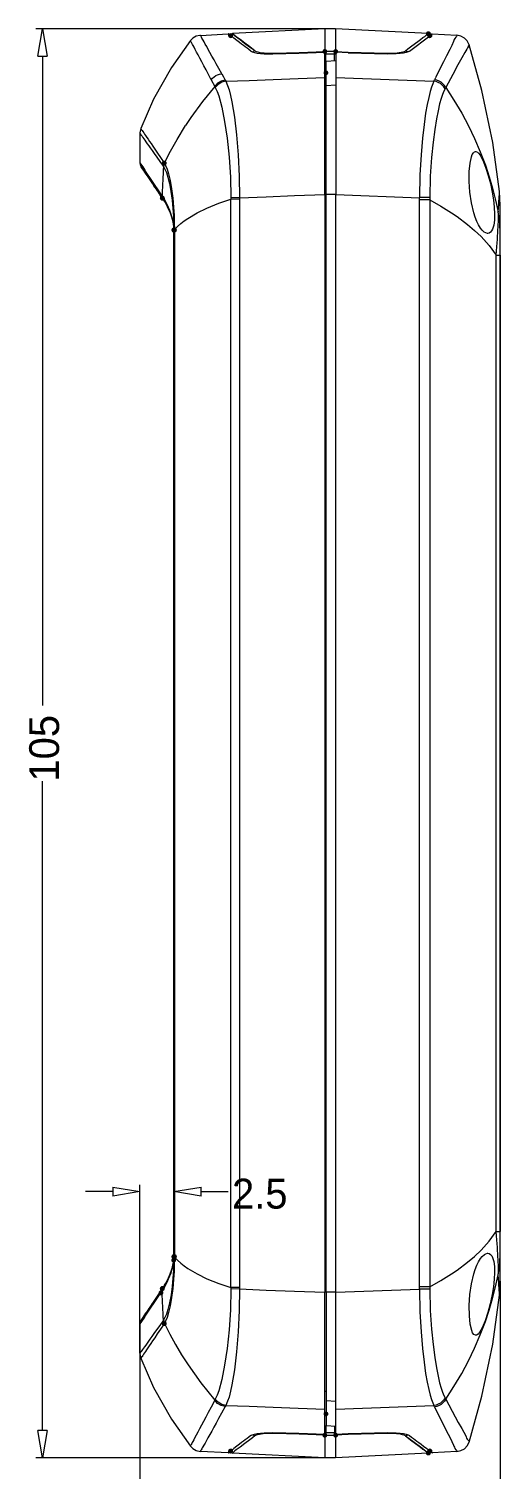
# Model space of a CAD drawing. Header units: millimetres. Extents: x 0 to 260, y 22 to 203.
# Drawn here: x 162.7 to 187.4, y 88.8 to 164.1 of the extents above; entities that cross this region are included whole.
import ezdxf

# ---------------------------------------------------------------- set-up
doc = ezdxf.new("R2010")
doc.units = ezdxf.units.MM

msp = doc.modelspace()

# ---------------------------------------------------------------- hatches: boundary and pattern name
h = msp.add_hatch(color=7)
h.dxf.hatch_style = 2
h.paths.add_polyline_path([(173.211235, 163.636817), (173.17843, 163.673953), (173.162887, 163.719358), (173.165407, 163.767283), (173.186794, 163.811981), (173.22393, 163.844786), (173.269335, 163.860329), (173.31726, 163.857809), (173.361958, 163.836423), (173.379244, 163.82337), (173.412049, 163.786233), (173.427592, 163.740829), (173.425072, 163.692904), (173.403685, 163.648206), (173.366549, 163.615401), (173.321144, 163.599857), (173.273219, 163.602378), (173.228521, 163.623764)])
h = msp.add_hatch(color=7)
edge = h.paths.add_edge_path()
edge.add_arc((173.304694, 163.722967), 0.125663, 0, 360)
h = msp.add_hatch(color=7)
edge = h.paths.add_edge_path()
edge.add_arc((183.647433, 163.832399), 0.131235, 0, 360)
h = msp.add_hatch(color=7)
edge = h.paths.add_edge_path()
edge.add_arc((183.719223, 163.722332), 0.126333, 0, 360)
h = msp.add_hatch(color=7)
h.dxf.hatch_style = 2
h.paths.add_polyline_path([(183.796101, 163.623694), (183.751403, 163.602307), (183.703478, 163.599787), (183.658074, 163.61533), (183.620937, 163.648135), (183.599551, 163.692833), (183.59703, 163.740758), (183.612574, 163.786163), (183.645379, 163.823299), (183.662665, 163.836352), (183.707363, 163.857738), (183.755288, 163.860259), (183.800692, 163.844716), (183.837829, 163.81191), (183.859215, 163.767212), (183.861736, 163.719287), (183.846193, 163.673883), (183.813387, 163.636746)])
h = msp.add_hatch(color=7)
edge = h.paths.add_edge_path()
edge.add_arc((178.229507, 162.904099), 0.127001, 0, 360)
h = msp.add_hatch(color=7)
edge = h.paths.add_edge_path()
edge.add_arc((178.795539, 162.904099), 0.127001, 0, 360)
h = msp.add_hatch(color=7)
edge = h.paths.add_edge_path()
edge.add_arc((178.286551, 161.788934), 0.126206, 0, 360)
h = msp.add_hatch(color=7)
edge = h.paths.add_edge_path()
edge.add_arc((169.822989, 157.066933), 0.129792, 0, 360)
h = msp.add_hatch(color=7)
edge = h.paths.add_edge_path()
edge.add_arc((169.719943, 155.23651), 0.1305, 0, 360)
h = msp.add_hatch(color=7)
edge = h.paths.add_edge_path()
edge.add_arc((169.72721, 155.225256), 0.128643, 0, 360)
h = msp.add_hatch(color=7)
edge = h.paths.add_edge_path()
edge.add_arc((170.32672, 153.571504), 0.129117, 0, 360)
h = msp.add_hatch(color=7)
edge = h.paths.add_edge_path()
edge.add_arc((170.326897, 153.555488), 0.129028, 0, 360)
h = msp.add_hatch(color=7)
edge = h.paths.add_edge_path()
edge.add_arc((170.354801, 153.555806), 0.129293, 0, 360)
h = msp.add_hatch(color=7)
edge = h.paths.add_edge_path()
edge.add_arc((170.354801, 153.572704), 0.129205, 0, 360)
h = msp.add_hatch(color=7)
edge = h.paths.add_edge_path()
edge.add_arc((170.31589, 99.684205), 0.125236, 0, 360)
h = msp.add_hatch(color=7)
edge = h.paths.add_edge_path()
edge.add_arc((170.32672, 99.865709), 0.129117, 0, 360)
h = msp.add_hatch(color=7)
edge = h.paths.add_edge_path()
edge.add_arc((170.326897, 99.881725), 0.129117, 0, 360)
h = msp.add_hatch(color=7)
edge = h.paths.add_edge_path()
edge.add_arc((170.354801, 99.881372), 0.129293, 0, 360)
h = msp.add_hatch(color=7)
edge = h.paths.add_edge_path()
edge.add_arc((170.354801, 99.86451), 0.129293, 0, 360)
h = msp.add_hatch(color=7)
h.dxf.hatch_style = 2
h.paths.add_polyline_path([(169.553127, 98.060278), (169.588273, 98.095207), (169.632687, 98.11339), (169.680677, 98.113688), (169.726554, 98.094963), (169.761483, 98.059817), (169.779666, 98.015403), (169.779964, 97.967413), (169.761239, 97.921536), (169.749245, 97.903545), (169.714099, 97.868615), (169.669685, 97.850433), (169.621695, 97.850135), (169.575818, 97.868859), (169.540889, 97.904005), (169.522706, 97.948419), (169.522408, 97.996409), (169.541133, 98.042286)])
h = msp.add_hatch(color=7)
edge = h.paths.add_edge_path()
edge.add_arc((169.719625, 98.200351), 0.130674, 0, 360)
h = msp.add_hatch(color=7)
edge = h.paths.add_edge_path()
edge.add_arc((169.727174, 98.211322), 0.128375, 0, 360)
h = msp.add_hatch(color=7)
edge = h.paths.add_edge_path()
edge.add_arc((169.82313, 96.370387), 0.129792, 0, 360)
h = msp.add_hatch(color=7)
edge = h.paths.add_edge_path()
edge.add_arc((178.286657, 91.648315), 0.126296, 0, 360)
h = msp.add_hatch(color=7)
edge = h.paths.add_edge_path()
edge.add_arc((178.229331, 90.533149), 0.127001, 0, 360)
h = msp.add_hatch(color=7)
edge = h.paths.add_edge_path()
edge.add_arc((178.795362, 90.533149), 0.127001, 0, 360)
h = msp.add_hatch(color=7)
h.dxf.hatch_style = 2
h.paths.add_polyline_path([(173.361958, 89.600826), (173.31726, 89.57944), (173.269335, 89.576919), (173.22393, 89.592463), (173.186794, 89.625268), (173.165407, 89.669966), (173.162887, 89.717891), (173.17843, 89.763296), (173.211235, 89.800432), (173.228521, 89.813485), (173.273219, 89.834871), (173.321144, 89.837392), (173.366549, 89.821848), (173.403685, 89.789043), (173.425072, 89.744345), (173.427592, 89.69642), (173.412049, 89.651016), (173.379244, 89.613879)])
h = msp.add_hatch(color=7)
edge = h.paths.add_edge_path()
edge.add_arc((173.304694, 89.714246), 0.125663, 0, 360)
h = msp.add_hatch(color=7)
edge = h.paths.add_edge_path()
edge.add_arc((183.647256, 89.604744), 0.131323, 0, 360)
h = msp.add_hatch(color=7)
edge = h.paths.add_edge_path()
edge.add_arc((183.719152, 89.714952), 0.126333, 0, 360)
h = msp.add_hatch(color=7)
h.dxf.hatch_style = 2
h.paths.add_polyline_path([(183.813317, 89.800432), (183.846122, 89.763296), (183.861665, 89.717891), (183.859145, 89.669966), (183.837758, 89.625268), (183.800622, 89.592463), (183.755217, 89.576919), (183.707292, 89.57944), (183.662594, 89.600826), (183.645308, 89.613879), (183.612503, 89.651016), (183.59696, 89.69642), (183.59948, 89.744345), (183.620867, 89.789043), (183.658003, 89.821848), (183.703408, 89.837392), (183.751333, 89.834871), (183.796031, 89.813485)])

# ---------------------------------------------------------------- linework, layer by layer
at = {"color": 3, "lineweight": 0, "true_color": 0x00ff00}
for points in [[(178.512435, 164.087845), (163.093224, 164.087845)], [(163.211757, 162.66414), (163.449176, 164.087951)], [(163.449106, 164.087845), (163.686172, 162.664034)], [(163.211757, 162.66414), (163.686243, 162.66414)], [(163.449106, 162.66414), (163.449106, 128.695521)], [(163.449106, 90.774132), (163.449106, 124.742751)], [(167.123639, 103.2764), (165.700181, 103.2764)], [(167.123639, 103.513749), (168.547098, 103.276329)], [(167.123639, 103.513749), (167.123639, 103.039263)], [(168.547168, 103.2764), (167.12371, 103.039333)], [(168.547168, 94.820387), (168.547168, 103.632423)], [(170.326897, 99.890897), (170.326897, 103.632106)], [(170.326897, 103.2764), (171.750355, 103.513819)], [(171.750426, 103.039369), (170.326967, 103.276435)], [(171.750426, 103.039369), (171.750426, 103.513855)], [(171.750426, 103.2764), (173.173884, 103.2764)], [(187.409737, 98.59899), (187.409737, 86.177332)], [(168.547168, 94.820387), (168.547168, 86.177332)], [(163.686137, 90.774132), (163.211651, 90.774132)], [(163.449106, 89.350603), (163.211686, 90.774061)], [(163.686137, 90.774132), (163.449071, 89.350674)], [(178.512435, 89.350603), (163.093224, 89.350603)]]:
    msp.add_lwpolyline(points, dxfattribs=at)
at = {"color": 7, "lineweight": 0}
for points in [[(171.190567, 163.473236), (170.197851, 162.064947), (169.264401, 160.406539), (168.594123, 158.873014)], [(171.714583, 163.746251), (171.688831, 163.744487), (171.488806, 163.696862), (171.3103, 163.593851), (171.190708, 163.473201)], [(172.286119, 161.413225), (172.136894, 161.69827), (172.008835, 161.941334), (171.892771, 162.15935), (171.783763, 162.36255), (171.682516, 162.551992), (171.591146, 162.723442), (171.513183, 162.87055), (171.440863, 163.00637), (171.380185, 163.121022), (171.33256, 163.208864), (171.296224, 163.275539), (171.266591, 163.330572), (171.242249, 163.376786), (171.222494, 163.414181), (171.207324, 163.442403), (171.197094, 163.461453), (171.191449, 163.471684)], [(171.715289, 163.746251), (173.174025, 163.822803)], [(172.830102, 161.734147), (172.678407, 162.012489), (172.54788, 162.249908), (172.429699, 162.463339), (172.31928, 162.661953), (172.215916, 162.846808), (172.122783, 163.014025), (172.043408, 163.157958), (171.97003, 163.29025), (171.907588, 163.402433), (171.859257, 163.488158), (171.822569, 163.553069), (171.79223, 163.606692), (171.76683, 163.651847), (171.747074, 163.688536), (171.731552, 163.716053), (171.720969, 163.73475)], [(174.359394, 162.922514), (174.253986, 163.001946), (174.158277, 163.07411), (174.066487, 163.143413), (173.972837, 163.214262), (173.871547, 163.291064), (173.756838, 163.378226), (173.62293, 163.480156), (173.464044, 163.601259), (173.406598, 163.645085), (173.349033, 163.689007), (173.294435, 163.730671), (173.245895, 163.767726), (173.206499, 163.797819), (173.179335, 163.818598), (173.167493, 163.82771), (173.196903, 163.805258), (173.230857, 163.779279), (173.26931, 163.749927), (173.305646, 163.722262)], [(173.173919, 163.822733), (173.286455, 163.736655)], [(173.278306, 163.772427), (173.268781, 163.750554)], [(173.388196, 163.833916), (173.366324, 163.831094), (173.316935, 163.81028), (173.27813, 163.772532)], [(174.567815, 162.938037), (174.297587, 163.142295), (174.038648, 163.338439), (173.799112, 163.520473), (173.693014, 163.601303), (173.594854, 163.676048), (173.53153, 163.724334), (173.449156, 163.787173), (173.407529, 163.819055), (173.388126, 163.833739), (173.406117, 163.820246), (173.441043, 163.793523), (173.520506, 163.732845), (173.583565, 163.684867), (173.682343, 163.609505), (173.788529, 163.528587), (174.03124, 163.344084), (174.293706, 163.14547), (174.442931, 163.032934)], [(173.388196, 163.833739), (173.424665, 163.810721), (173.44076, 163.793523), (173.502144, 163.742105), (173.583635, 163.684867), (173.690483, 163.605404), (173.788599, 163.528587), (174.03131, 163.344084), (174.293424, 163.14547), (174.442649, 163.032581)], [(178.233035, 164.087845), (173.390454, 163.834198)], [(178.791835, 164.087845), (178.233035, 164.087845)], [(178.233035, 164.087845), (178.233035, 162.904276)], [(183.631522, 163.834092), (178.791764, 164.087739)], [(178.791835, 164.087845), (178.791835, 162.904276)], [(182.58215, 163.032757), (182.789936, 163.190096), (183.097911, 163.423635), (183.229585, 163.530174), (183.362847, 163.625071), (183.461184, 163.68447), (183.555816, 163.77218), (183.574486, 163.797205), (183.59352, 163.819717), (183.61381, 163.833894), (183.63625, 163.833916)], [(182.665511, 162.922514), (183.717494, 163.721203)], [(183.746246, 163.772427), (183.708146, 163.810174), (183.658404, 163.830988)], [(183.737956, 163.73662), (183.850492, 163.822698)], [(183.755877, 163.750378), (183.746352, 163.77225)], [(183.850633, 163.822733), (185.136155, 163.755352)], [(185.139436, 163.754506), (185.151783, 163.741993), (185.141905, 163.718963), (185.118798, 163.689716), (185.091458, 163.65855), (185.03912, 163.588193), (185.007453, 163.527758), (184.987626, 163.473011), (184.970808, 163.419719), (184.881158, 163.220444), (184.764786, 163.007675), (184.595364, 162.6814), (184.439172, 162.361739), (184.026775, 161.532711)], [(185.781597, 163.257547), (185.685548, 163.452744), (185.538666, 163.606797), (185.352823, 163.71058), (185.139894, 163.754964)], [(174.359394, 162.922514), (174.432066, 162.883709), (174.54178, 162.848784), (174.685007, 162.819151), (174.858221, 162.795514), (175.056835, 162.779287), (175.274499, 162.77082), (175.505921, 162.77082)], [(174.476869, 162.89341), (174.462052, 162.874713)], [(174.567815, 162.938037), (174.518426, 162.923926), (174.476798, 162.893587)], [(174.567815, 162.938037), (174.634842, 162.903112), (174.725154, 162.875242), (174.828165, 162.853723), (174.937879, 162.837495), (175.047945, 162.825853), (175.156248, 162.818092), (175.259965, 162.813506), (175.357684, 162.811037), (175.449759, 162.810684)], [(175.449759, 162.810578), (175.535837, 162.811284)], [(175.505921, 162.770926), (176.867159, 162.806336), (178.227602, 162.863706)], [(175.535872, 162.811425), (175.5267, 162.784614), (175.524583, 162.771561)], [(175.535872, 162.811425), (176.881234, 162.847055), (178.225803, 162.903853)], [(178.227531, 155.426692), (178.227531, 162.863601)], [(178.233035, 162.904276), (178.233388, 162.877817), (178.235151, 162.828429)], [(178.258893, 162.905475), (178.233141, 162.904417)], [(178.288844, 162.768703), (178.238044, 162.766234)], [(178.284717, 162.906675), (178.258964, 162.905616)], [(178.284717, 162.906675), (178.285069, 162.879864), (178.286481, 162.830827)], [(178.739835, 162.906675), (178.284752, 162.906675)], [(178.286445, 162.830722), (178.288915, 162.768633)], [(178.735672, 162.768703), (178.288703, 162.768703)], [(178.288844, 162.392325), (178.288844, 162.768739)], [(178.786684, 162.766304), (178.735531, 162.768774)], [(178.735672, 162.768703), (178.738142, 162.830792)], [(178.735672, 162.42471), (178.735672, 162.768668)], [(178.739835, 162.906675), (178.739483, 162.879864), (178.738071, 162.830827)], [(178.791835, 162.904276), (178.739976, 162.906745)], [(178.791835, 162.904276), (178.791129, 162.877817), (178.789365, 162.828429)], [(178.797021, 162.861202), (178.797021, 155.426763)], [(179.443662, 162.83365), (178.797021, 162.861166)], [(178.799067, 162.903923), (179.445356, 162.873937)], [(179.443662, 162.83365), (181.518701, 162.770855)], [(179.445391, 162.873937), (181.48868, 162.811495)], [(181.48868, 162.811425), (181.497852, 162.784614), (181.499969, 162.771208)], [(181.48868, 162.811425), (181.565232, 162.810719)], [(182.665511, 162.922514), (182.592486, 162.883709), (182.482772, 162.848784), (182.339544, 162.819151), (182.166683, 162.795514), (181.968069, 162.779287), (181.750053, 162.77082), (181.518631, 162.77082)], [(181.565162, 162.810578), (181.646301, 162.810578)], [(181.646442, 162.810719), (181.733225, 162.812483), (181.8253, 162.816011), (181.921609, 162.821655), (182.021092, 162.830122), (182.121986, 162.842116), (182.220764, 162.857991), (182.31425, 162.878805), (182.395389, 162.905616), (182.456772, 162.938072)], [(182.456737, 162.938037), (182.581973, 163.032934)], [(182.456737, 162.938037), (182.506126, 162.923926), (182.547754, 162.893587)], [(182.5625, 162.874642), (182.547683, 162.89334)], [(185.780574, 163.255678), (185.780265, 163.241567), (185.76223, 163.222164), (185.736345, 163.185078), (185.723424, 163.151961), (185.693394, 163.092121), (185.655691, 163.0299), (185.552327, 162.842222), (185.404513, 162.573053), (185.199196, 162.201931), (184.921913, 161.697811), (184.556435, 161.024358)], [(187.371496, 155.576376), (187.018718, 158.138248), (186.451452, 160.862751), (185.781527, 163.257406)], [(178.298863, 162.392325), (178.796985, 162.42478)], [(178.298863, 155.420307), (178.298863, 162.392254)], [(172.286119, 161.413225), (172.351383, 161.501067), (172.429699, 161.57762), (172.519305, 161.640414), (172.617377, 161.688039), (172.721799, 161.719789), (172.830102, 161.734253)], [(172.286119, 161.413225), (172.461802, 161.075617)], [(173.009595, 161.402395), (172.797223, 161.349831), (172.608487, 161.237295), (172.461731, 161.075723)], [(173.043003, 161.344328), (172.829926, 161.289647), (172.640484, 161.174642), (172.494081, 161.010247)], [(172.830102, 161.734147), (172.915827, 161.576103), (173.009666, 161.402536)], [(173.009595, 161.402395), (173.043109, 161.344539)], [(173.043003, 161.344504), (174.265378, 161.390012), (175.519151, 161.436932), (176.835012, 161.485615), (178.227426, 161.537474)], [(173.043003, 161.344504), (173.139312, 161.129222), (173.214453, 160.904943), (173.298459, 160.592338), (173.366853, 160.276293), (173.498439, 159.475487), (173.609212, 158.53604), (173.695289, 157.492876), (173.745031, 156.386213), (173.75632, 155.253796)], [(178.227531, 161.719507), (178.287151, 161.725151)], [(178.284364, 161.788757), (178.227567, 161.785935)], [(178.797021, 161.537615), (183.932407, 161.346409)], [(183.932266, 161.346233), (183.875468, 161.216058), (183.811616, 161.037199), (183.741766, 160.802249), (183.666977, 160.503799), (183.588307, 160.132324), (183.50611, 159.669127), (183.421796, 159.088455), (183.338893, 158.372316), (183.264457, 157.503777), (183.208013, 156.458144), (183.187904, 155.256583)], [(183.932266, 161.346233), (183.968602, 161.415024)], [(184.519323, 160.951227), (184.453971, 161.054195), (184.372215, 161.145255), (184.276127, 161.222205), (184.168662, 161.282486), (184.05273, 161.32407), (183.932301, 161.346339)], [(184.556506, 161.024641), (184.491154, 161.127034), (184.409397, 161.217257), (184.312825, 161.293634), (184.205139, 161.353077), (184.089163, 161.393602), (183.968425, 161.414813)], [(184.026669, 161.532605), (183.968461, 161.41513)], [(172.461837, 161.075617), (171.820708, 160.280279), (171.221118, 159.453192)], [(172.461837, 161.075617), (172.494293, 161.010353)], [(172.494222, 161.010318), (172.591412, 160.801253), (172.671669, 160.584515), (172.835358, 159.993612), (172.982467, 159.244665), (173.111936, 158.363426), (173.217064, 157.383057), (173.283386, 156.337423), (173.305964, 155.258982)], [(178.298863, 160.621909), (178.227602, 160.615912)], [(178.797021, 161.131779), (178.298898, 161.106732)], [(184.519323, 160.951227), (184.458645, 160.827402), (184.390559, 160.658422), (184.316476, 160.436877), (184.237101, 160.156066), (184.154551, 159.806816), (184.06812, 159.372547), (183.978868, 158.830327), (183.891379, 158.163225), (183.811651, 157.353952), (183.75062, 156.37958), (183.726984, 155.262686)], [(184.519323, 160.951227), (184.556365, 161.024605)], [(184.556506, 161.024641), (184.988879, 160.362168), (185.391884, 159.68091), (185.74518, 159.020075), (186.070099, 158.344455), (186.365914, 157.655409), (186.631897, 156.954291), (186.832931, 156.353979), (187.012236, 155.746953), (187.169911, 155.134172), (187.306056, 154.516596)], [(169.827011, 157.061041), (170.079599, 157.561986), (170.491776, 158.305024), (170.937555, 159.028483)], [(171.221259, 159.453333), (170.937626, 159.028589)], [(168.594017, 158.873155), (168.547803, 158.650905), (168.547097, 158.619155)], [(168.547168, 158.617532), (168.547168, 157.078715)], [(168.549214, 158.616685), (168.571439, 158.586699), (168.593311, 158.557066), (168.621886, 158.517907), (168.65787, 158.467813), (168.700203, 158.407841), (168.748181, 158.337991), (168.802861, 158.26038), (168.864245, 158.173244), (168.933389, 158.075877), (169.008531, 157.971455), (169.08967, 157.858919), (169.184567, 157.726274), (169.29675, 157.568935), (169.429042, 157.381257), (169.587439, 157.155127), (169.781114, 156.878549)], [(168.596098, 158.870756), (168.639843, 158.80902)], [(168.639843, 158.808914), (168.668418, 158.768344), (168.704048, 158.716839), (168.746029, 158.654397), (168.794007, 158.582078), (168.847982, 158.501644), (168.908659, 158.411686), (168.977451, 158.310792), (169.051887, 158.202842), (169.132321, 158.086072), (169.226865, 157.949194), (169.33799, 157.786564), (169.469929, 157.592183), (169.626915, 157.358644), (169.819179, 157.072894)], [(185.823966, 155.546072), (185.787277, 156.104519), (185.792216, 156.622044), (185.833491, 157.058783), (185.90828, 157.396744), (185.948144, 157.510207), (186.013408, 157.609117), (186.063193, 157.648275), (186.12171, 157.669442)], [(186.12164, 157.669265), (186.141042, 157.670324), (186.215523, 157.642851), (186.278626, 157.584951), (186.354164, 157.488026), (186.415151, 157.386337), (186.540387, 157.125282), (186.661742, 156.806018), (186.782745, 156.42396), (186.895634, 155.994982), (186.991237, 155.545896)], [(168.547168, 157.079139), (168.692865, 156.866061)], [(168.547168, 157.079139), (168.562911, 156.974849), (168.608551, 156.879819)], [(169.699905, 155.265967), (169.659688, 155.325939), (169.616296, 155.39085), (169.569024, 155.461053), (169.518577, 155.535842), (169.464955, 155.615569), (169.408157, 155.700236), (169.347833, 155.789842), (169.284333, 155.883681), (169.218363, 155.981753), (169.149924, 156.082294), (169.080427, 156.185306), (169.010224, 156.288669), (168.940727, 156.391681), (168.871935, 156.492222), (168.806671, 156.588883), (168.745641, 156.677783), (168.692371, 156.756806), (168.648627, 156.820658), (168.619346, 156.863697), (168.60841, 156.879572), (168.62111, 156.860875), (168.63994, 156.833226), (168.654271, 156.812192), (168.69978, 156.745517), (168.753049, 156.666847), (168.81161, 156.581122), (168.872641, 156.491164), (168.93473, 156.400147), (168.996466, 156.309131), (169.057496, 156.219525), (169.116763, 156.132036), (169.173913, 156.047017), (169.228946, 155.965525), (169.28151, 155.887561), (169.331605, 155.813478), (169.37923, 155.743275), (169.424033, 155.6766), (169.466366, 155.613453), (169.50623, 155.554186), (169.543977, 155.498447), (169.579255, 155.445531), (169.612769, 155.395789), (169.644166, 155.349575), (169.673094, 155.306183)], [(168.608481, 156.879643), (168.621181, 156.860593), (168.636835, 156.831533), (168.654342, 156.812262), (168.69985, 156.745587), (168.75312, 156.666918), (168.811681, 156.58084), (168.872711, 156.491234), (168.9348, 156.400218), (168.996536, 156.308848), (169.057214, 156.219243), (169.116481, 156.131754), (169.173984, 156.047087), (169.229017, 155.965596), (169.281581, 155.887632), (169.331675, 155.813548), (169.3793, 155.742993), (169.424103, 155.676318), (169.466436, 155.613523)], [(168.608481, 156.879643), (169.699975, 155.266037)], [(168.692901, 156.866061), (168.813198, 156.690377)], [(169.645118, 155.464228), (168.813268, 156.690483)], [(169.771554, 156.690166), (169.768732, 156.635485), (169.765557, 156.575866), (169.762734, 156.512013), (169.759207, 156.444632), (169.755326, 156.37196), (169.751446, 156.293291), (169.747212, 156.207566), (169.742626, 156.115491), (169.737334, 156.015302), (169.732043, 155.905588), (169.725693, 155.783527), (169.719343, 155.65053), (169.712287, 155.511182), (169.705584, 155.374305)], [(169.781185, 156.87862), (169.77166, 156.690236)], [(169.819108, 157.072753), (169.800058, 157.008901), (169.787711, 156.943989), (169.781361, 156.878373)], [(169.788769, 156.866378), (169.781714, 156.878726)], [(169.789475, 156.866731), (169.859325, 156.747139)], [(169.827011, 157.061041), (169.789616, 156.866661)], [(169.827011, 157.061041), (169.896155, 156.930866), (169.970238, 156.750949)], [(169.859396, 156.74721), (169.934184, 156.573996), (170.013559, 156.330932), (170.097168, 155.998616), (170.175484, 155.584102), (170.237573, 155.131841), (170.280259, 154.695807), (170.307071, 154.297874), (170.321534, 153.930632), (170.326473, 153.579618)], [(169.970344, 156.750808), (170.049014, 156.499983), (170.130858, 156.152497), (170.207411, 155.712936), (170.268089, 155.2321), (170.309364, 154.76855), (170.335116, 154.345569), (170.349227, 153.955044), (170.354872, 153.5811)], [(169.466331, 155.613594), (169.644131, 155.349363)], [(169.644095, 155.349504), (169.673023, 155.306113)], [(169.645118, 155.464228), (169.657113, 155.446236), (169.669107, 155.427892), (169.681454, 155.410253), (169.693449, 155.392261), (169.705443, 155.374269)], [(169.645118, 155.464051), (169.649352, 155.394201), (169.667696, 155.327174), (169.699799, 155.26579)], [(169.699905, 155.265967), (169.747177, 155.195764)], [(169.705408, 155.37434), (169.721989, 155.34894), (169.742097, 155.316132), (169.766439, 155.275562), (169.795719, 155.224762), (169.830291, 155.161968), (169.870861, 155.085415)], [(169.705408, 155.37434), (169.709289, 155.305548), (169.72728, 155.239226), (169.757972, 155.178548)], [(169.758113, 155.178654), (169.747177, 155.195587)], [(170.354801, 153.580994), (170.512206, 153.747538), (170.682973, 153.901052), (170.86419, 154.043056), (171.052949, 154.175072), (171.541943, 154.466687), (172.052368, 154.716233), (172.672816, 154.968249), (173.306493, 155.184016)], [(173.305858, 155.259087), (173.306564, 155.184299)], [(173.756496, 155.253761), (173.305999, 155.259052)], [(173.306564, 98.253091), (173.306564, 155.184016)], [(173.756144, 155.183981), (173.306705, 155.183981)], [(173.756496, 155.253761), (173.756144, 155.183911)], [(173.756144, 155.183981), (173.756144, 98.253056)], [(173.756496, 155.253761), (175.165138, 155.308441), (176.645041, 155.365591), (178.227602, 155.426622)], [(178.227531, 155.426692), (178.227531, 98.010698)], [(178.797021, 155.420307), (178.227637, 155.420307)], [(178.298863, 98.016766), (178.298863, 155.420413)], [(178.797021, 155.426692), (183.187693, 155.256653)], [(178.797021, 98.010557), (178.797021, 155.426551)], [(183.188469, 155.137309), (183.187763, 155.256547)], [(183.726949, 155.262862), (183.187904, 155.256865)], [(183.726949, 155.262862), (183.726596, 155.137273)], [(186.742105, 153.388413), (186.653514, 153.409491), (186.573125, 153.456499), (186.465616, 153.554439), (186.377686, 153.668518), (186.276306, 153.836176), (186.191066, 154.012829), (186.102034, 154.238431), (186.028083, 154.469324), (185.903552, 154.995316), (185.823825, 155.546002)], [(186.991166, 155.546072), (187.055725, 155.150608), (187.099469, 154.760436), (187.117814, 154.398133), (187.109347, 154.08275), (187.073364, 153.819578), (187.006336, 153.602972), (186.961754, 153.518702), (186.899444, 153.447397), (186.830917, 153.405637), (186.753394, 153.388483), (186.742105, 153.388483)], [(187.333961, 154.909591), (187.343838, 155.071516), (187.352305, 155.207688), (187.358302, 155.324104), (187.363947, 155.425352), (187.36818, 155.506843), (187.370649, 155.55976), (187.371355, 155.576341)], [(187.409737, 154.839141), (187.371637, 155.576446)], [(169.758113, 155.178654), (169.771871, 155.15784), (169.788805, 155.132087), (169.809266, 155.099632), (169.83396, 155.059768), (169.863946, 155.010026), (169.899224, 154.948996), (169.941205, 154.873854), (169.98883, 154.78319), (170.042452, 154.67524), (170.098896, 154.549651), (170.154988, 154.409599), (170.206141, 154.264254), (170.247416, 154.122085), (170.279166, 153.988029), (170.301744, 153.862087), (170.31656, 153.746376)], [(170.31589, 153.752726), (170.301779, 153.862793), (170.280612, 153.980621), (170.251332, 154.106915), (170.212879, 154.242382), (170.163843, 154.38561), (170.107751, 154.528485), (170.048837, 154.661129), (169.991687, 154.777899), (169.940887, 154.874912), (169.897143, 154.952524), (169.861865, 155.013907), (169.832584, 155.062237)], [(169.870755, 155.08545), (169.917674, 154.993022), (169.970591, 154.88225), (170.028799, 154.753486), (170.08983, 154.607436), (170.149802, 154.448334), (170.202719, 154.28782), (170.246111, 154.135067), (170.278566, 153.993603), (170.301849, 153.864134), (170.316666, 153.747011)], [(183.188469, 98.29994), (183.188469, 155.137379)], [(183.726243, 155.137309), (183.18861, 155.137309)], [(183.726243, 155.137309), (183.726243, 98.29987)], [(183.726243, 155.137132), (184.29717, 154.817119), (184.853016, 154.471441), (185.153582, 154.267535)], [(187.28436, 153.415965), (187.293532, 153.573656), (187.300941, 153.721823), (187.306938, 153.859054), (187.311524, 153.987465), (187.314346, 154.106704), (187.315757, 154.217829), (187.315404, 154.321898), (187.312229, 154.420676), (187.306232, 154.516279)], [(187.409737, 153.350666), (187.383676, 153.93588), (187.306021, 154.516596)], [(187.306056, 154.51649), (187.321225, 154.723924)], [(187.321225, 154.723888), (187.333925, 154.909449)], [(187.409737, 98.598284), (187.409737, 154.839176)], [(170.326544, 153.579442), (170.316666, 153.747011)], [(170.326544, 153.579442), (170.316666, 153.746659)], [(185.153547, 154.267429), (185.7, 153.857149), (186.065037, 153.547498), (186.411553, 153.21721), (186.831711, 152.750397), (187.200011, 152.242837)], [(170.326897, 153.547374), (170.326544, 153.579477)], [(170.354801, 153.580994), (170.339279, 153.580641), (170.326579, 153.579583)], [(170.326897, 99.889839), (170.326897, 153.547339)], [(170.354801, 153.547374), (170.326932, 153.547374)], [(170.354801, 153.547374), (170.354801, 99.889874)], [(187.200293, 152.243084), (187.21899, 152.479093), (187.235218, 152.693934), (187.249682, 152.891843), (187.262735, 153.076346), (187.274024, 153.249912), (187.284254, 153.416071)], [(187.200293, 152.243261), (187.409843, 152.243261)], [(187.200293, 101.193812), (187.200293, 152.243226)], [(187.409737, 152.243084), (187.409737, 101.194023)], [(185.153547, 99.16982), (185.7, 99.5801), (186.065037, 99.889486), (186.411553, 100.220039), (186.831711, 100.686676), (187.200011, 101.194059)], [(187.200293, 101.193812), (187.409843, 101.194164)], [(187.28436, 100.023859), (187.274129, 100.188959), (187.262488, 100.362526), (187.249435, 100.546323), (187.234971, 100.744232), (187.218743, 100.958368), (187.200399, 101.194023)], [(170.31589, 99.684522), (170.301779, 99.574456), (170.280612, 99.456628), (170.251332, 99.330334), (170.212879, 99.194514), (170.163843, 99.051639), (170.107751, 98.908764), (170.048837, 98.77612), (169.991687, 98.65935), (169.940887, 98.562336), (169.897143, 98.484725), (169.861865, 98.423342), (169.832584, 98.375011), (169.808596, 98.336559), (169.78884, 98.305161), (169.772259, 98.279761), (169.758148, 98.258595)], [(169.83389, 98.377446), (169.863876, 98.427187), (169.899506, 98.488218), (169.941134, 98.563007), (169.988759, 98.654023), (170.042381, 98.761973), (170.098826, 98.887562), (170.154918, 99.027615), (170.20607, 99.172959), (170.247345, 99.314776), (170.279095, 99.449184), (170.301673, 99.575126), (170.315784, 99.683782)], [(170.326544, 99.857807), (170.321605, 99.509968), (170.306788, 99.14061), (170.28033, 98.742324), (170.238349, 98.312287), (170.177672, 97.869551), (170.100766, 97.456096), (170.016452, 97.116724), (169.934961, 96.865899), (169.858761, 96.688451)], [(170.31589, 99.683852), (170.301779, 99.572374), (170.279907, 99.451019), (170.250273, 99.318727), (170.210057, 99.173383), (170.159257, 99.015338), (170.099637, 98.854119), (170.035784, 98.700308), (169.973696, 98.561313), (169.917251, 98.443133), (169.868215, 98.347177)], [(170.354801, 99.856078), (170.34951, 99.485309), (170.335046, 99.09302), (170.309646, 98.669687), (170.268724, 98.212839), (170.210162, 97.741528), (170.134668, 97.303731), (170.052118, 96.948837), (169.970979, 96.688487)], [(170.31589, 99.683852), (170.324004, 99.78898)], [(170.31589, 99.684522), (170.324004, 99.788945)], [(170.324145, 99.788909), (170.326967, 99.889804)], [(170.324145, 99.788909), (170.326967, 99.889804)], [(170.354801, 99.856078), (170.339279, 99.856784), (170.326579, 99.857842)], [(170.354801, 99.889839), (170.326932, 99.889839)], [(170.354801, 99.856078), (170.512206, 99.689534), (170.682973, 99.536021), (170.86419, 99.394017), (171.052949, 99.262001), (171.541943, 98.970386), (172.052368, 98.720839), (172.672816, 98.468956), (173.306493, 98.253056)], [(185.823966, 97.891), (185.904046, 98.44345), (186.028577, 98.970853), (186.10363, 99.203819), (186.19403, 99.431228), (186.280372, 99.608411), (186.383119, 99.776597), (186.471798, 99.889619), (186.580321, 99.985442), (186.65758, 100.029054), (186.742246, 100.048589)], [(186.742105, 100.04866), (186.759039, 100.04866), (186.835944, 100.029477), (186.903325, 99.986218), (186.964135, 99.914869), (187.007747, 99.831349), (187.073716, 99.617212), (187.108994, 99.358626), (187.117814, 99.048887), (187.100528, 98.68976), (187.057489, 98.297824), (186.991166, 97.891071)], [(187.306056, 98.920759), (187.312406, 99.015656), (187.315228, 99.114434), (187.315581, 99.218503), (187.31417, 99.329628), (187.3117, 99.449925), (187.306761, 99.579395), (187.300764, 99.718036), (187.293356, 99.866909), (187.284184, 100.023895)], [(187.306056, 98.920406), (187.383711, 99.501166), (187.409772, 100.086689)], [(183.726243, 98.29994), (184.29717, 98.619998), (184.853016, 98.965985), (185.153582, 99.16989)], [(184.556506, 92.412608), (184.988879, 93.074949), (185.391884, 93.756339), (185.74518, 94.417169), (186.070099, 95.092749), (186.365914, 95.781691), (186.631897, 96.482606), (186.832931, 97.083072), (187.012236, 97.69012), (187.169911, 98.302922), (187.306056, 98.920653)], [(187.321225, 98.713361), (187.306056, 98.920794)], [(187.333961, 98.527306), (187.321261, 98.713219)], [(169.699905, 98.171106), (168.60841, 96.5575)], [(168.789703, 96.71244), (169.645189, 97.972915)], [(169.548316, 97.945434), (169.473174, 97.833603)], [(169.645471, 98.089791), (169.548457, 97.945504)], [(169.645118, 97.972986), (169.649352, 98.042836), (169.667696, 98.109864), (169.699799, 98.171247)], [(169.699905, 98.171106), (169.645577, 98.089967)], [(169.705408, 98.062909), (169.693414, 98.044564), (169.681419, 98.026573), (169.669072, 98.009287), (169.657078, 97.990942)], [(169.758113, 98.258595), (169.747177, 98.241309), (169.735888, 98.224375), (169.724246, 98.207089), (169.712252, 98.189803), (169.699905, 98.171106)], [(169.705408, 98.062909), (169.709289, 98.131701), (169.72728, 98.198023), (169.757972, 98.258701)], [(169.705408, 98.062909), (169.722341, 98.088662)], [(169.771554, 96.746907), (169.768732, 96.801587), (169.765557, 96.861207), (169.762734, 96.925059), (169.759207, 96.99244), (169.755326, 97.065112), (169.751446, 97.144134), (169.747212, 97.229507), (169.742626, 97.321934), (169.737334, 97.421771), (169.732043, 97.531837), (169.725693, 97.653546), (169.719343, 97.786543), (169.712287, 97.92589), (169.705584, 98.062768)], [(169.868356, 98.347142), (169.827787, 98.270236), (169.793567, 98.208853), (169.765345, 98.16017), (169.742062, 98.120659), (169.722306, 98.088909)], [(173.305858, 98.178338), (173.283633, 97.099543), (173.216958, 96.054263), (173.11183, 95.073541), (172.982361, 94.192302), (172.835253, 93.443354), (172.671564, 92.852452), (172.591439, 92.635714), (172.494116, 92.426649)], [(173.756496, 98.183488), (173.745207, 97.050719), (173.695113, 95.943702), (173.609388, 94.900891), (173.498616, 93.961797), (173.36703, 93.160991), (173.298503, 92.84477), (173.21463, 92.531988), (173.13962, 92.307974), (173.04318, 92.092427)], [(173.306564, 98.253091), (173.305858, 98.178303)], [(173.756496, 98.183488), (173.305999, 98.178197)], [(173.756144, 98.253091), (173.306705, 98.253091)], [(173.756144, 98.253091), (173.756496, 98.183594)], [(173.756496, 98.183488), (175.165138, 98.128808), (176.645041, 98.071658), (178.227602, 98.010627)], [(178.227531, 90.573613), (178.227531, 98.010521)], [(178.797021, 98.016766), (178.227637, 98.016766)], [(178.298863, 98.016766), (178.298863, 91.044818)], [(178.797021, 98.010557), (183.187693, 98.180596)], [(178.797021, 90.576047), (178.797021, 98.010486)], [(183.187799, 98.180737), (183.188504, 98.299976)], [(183.187799, 98.180737), (183.20826, 96.979176), (183.264704, 95.933189), (183.33914, 95.065003), (183.42169, 94.348864), (183.506004, 93.768192), (183.588554, 93.304995), (183.666871, 92.933167), (183.74166, 92.634717), (183.811862, 92.399767), (183.875362, 92.220909), (183.93216, 92.090734)], [(183.726949, 98.17421), (183.187904, 98.18056)], [(183.726243, 98.29994), (183.18861, 98.29994)], [(183.726596, 98.29994), (183.726949, 98.174351)], [(183.726949, 98.17421), (183.750585, 97.057669), (183.811616, 96.083296), (183.891343, 95.273671), (183.978832, 94.606921), (184.068085, 94.064702), (184.154516, 93.63008), (184.237066, 93.281182), (184.316441, 93.000019), (184.390524, 92.778474), (184.45861, 92.609846), (184.519288, 92.486021)], [(187.371496, 97.861367), (187.370791, 97.871597), (187.368321, 97.920986), (187.364088, 98.004947), (187.358796, 98.111134), (187.352093, 98.229667), (187.343979, 98.365839), (187.334102, 98.527411)], [(187.371496, 97.860697), (187.409596, 98.598002)], [(169.47321, 97.833462), (169.432288, 97.772432), (169.388896, 97.708226), (169.342682, 97.64014), (169.294351, 97.568173), (169.243904, 97.493032), (169.190635, 97.414715), (169.135954, 97.333929), (169.079863, 97.251026), (169.02236, 97.166007), (168.964504, 97.080634), (168.906649, 96.995615), (168.849146, 96.911654), (168.794465, 96.830515), (168.742607, 96.754315), (168.695687, 96.685876), (168.656529, 96.627668), (168.626896, 96.584276), (168.610315, 96.560287)], [(185.781597, 90.179525), (186.451169, 92.574533), (187.018789, 95.299036), (187.371567, 97.860556)], [(186.121957, 95.771935), (186.032704, 95.807918), (185.962458, 95.894834), (185.920521, 96.004768), (185.839735, 96.338496), (185.793874, 96.781232), (185.786466, 97.313221), (185.82386, 97.891071)], [(186.991166, 97.891), (186.888861, 97.412634), (186.763625, 96.948731), (186.62075, 96.516578), (186.46835, 96.152864), (186.399117, 96.023792), (186.315597, 95.896042), (186.250289, 95.817813), (186.167783, 95.772922), (186.121922, 95.771864)], [(168.608481, 96.55743), (168.56284, 96.4624), (168.547097, 96.35811)], [(168.63501, 96.486451), (168.549285, 96.361215)], [(169.781185, 96.558453), (169.583982, 96.277289), (169.419587, 96.041986), (169.282357, 95.847606), (169.168762, 95.688503), (169.074218, 95.557269), (168.994843, 95.446497), (168.919701, 95.342075), (168.850204, 95.244356), (168.789174, 95.157925), (168.736257, 95.081725), (168.68969, 95.01505), (168.649474, 94.9579), (168.615607, 94.910628), (168.588443, 94.873939), (168.568335, 94.846069), (168.553871, 94.827372)], [(168.789703, 96.71244), (168.635186, 96.48631)], [(169.781185, 96.558453), (169.77166, 96.746836)], [(169.819108, 96.364496), (169.800058, 96.428348), (169.787711, 96.492907), (169.781361, 96.558523)], [(169.78189, 96.558453), (169.788946, 96.5708)], [(169.789475, 96.570518), (169.826869, 96.376137)], [(169.858725, 96.68831), (169.789581, 96.570482)], [(169.971014, 96.688663), (169.89552, 96.504513), (169.827081, 96.376102)], [(168.547168, 96.361744), (168.547168, 94.819047)], [(169.819108, 96.364496), (169.623317, 96.073807), (169.459628, 95.83039), (169.323808, 95.629659), (169.210919, 95.464912), (169.117433, 95.32874), (169.038058, 95.21444), (168.963622, 95.10649), (168.894831, 95.005243), (168.834858, 94.916343), (168.782294, 94.836968), (168.736081, 94.768176), (168.695864, 94.708909), (168.66235, 94.659873), (168.635539, 94.621773)], [(169.827011, 96.376208), (170.10883, 95.819541), (170.410196, 95.272763), (170.730149, 94.73637), (171.06773, 94.210858), (171.738096, 93.265722), (172.461908, 92.361597)], [(168.547168, 94.817988), (168.547874, 94.786238), (168.594088, 94.563988)], [(168.594017, 94.564094), (169.264295, 93.030569), (170.197745, 91.372161), (171.190461, 89.963872)], [(168.635362, 94.621597), (168.594088, 94.564094)], [(178.298863, 92.815339), (178.227602, 92.821337)], [(172.461837, 92.361632), (172.278393, 92.009207), (172.128462, 91.722399), (171.998993, 91.477571), (171.881871, 91.257437), (171.772157, 91.052474), (171.670204, 90.861974), (171.578834, 90.690876), (171.500871, 90.544121), (171.429257, 90.408654), (171.369637, 90.296471), (171.324129, 90.21251), (171.289204, 90.148304), (171.260629, 90.094682), (171.236287, 90.049526), (171.217943, 90.014249), (171.204184, 89.988143), (171.194659, 89.971562)], [(173.009595, 92.034677), (172.823329, 91.690014), (172.670223, 91.409555), (172.538637, 91.170372), (172.419045, 90.954825), (172.307568, 90.754447), (172.203851, 90.56818), (172.110717, 90.400964), (172.031342, 90.257736), (171.958317, 90.125444), (171.897287, 90.01573), (171.85072, 89.933886), (171.81509, 89.871091), (171.785456, 89.81888), (171.761467, 89.775136), (171.742065, 89.740211), (171.727954, 89.714811), (171.718781, 89.698583)], [(173.009595, 92.034677), (172.797223, 92.087241), (172.608487, 92.20013), (172.461731, 92.361703)], [(172.494222, 92.426755), (172.461767, 92.361491)], [(173.043003, 92.092921), (172.829926, 92.147249), (172.640484, 92.262254), (172.494081, 92.426649)], [(173.043003, 92.092568), (173.009489, 92.034713)], [(173.043003, 92.092568), (174.265378, 92.04706), (175.519151, 92.000141), (176.835012, 91.951457), (178.227426, 91.899599)], [(178.797021, 92.30547), (178.298898, 92.330164)], [(178.797021, 91.899634), (183.932407, 92.09084)], [(183.968461, 92.022295), (183.932124, 92.090734)], [(184.519323, 92.485986), (184.453971, 92.382843), (184.372215, 92.291606), (184.276127, 92.2147), (184.168662, 92.154728), (184.05273, 92.113012), (183.932301, 92.090875)], [(184.556506, 92.412608), (184.491154, 92.31017), (184.409397, 92.219639), (184.312825, 92.143439), (184.205139, 92.084172), (184.089163, 92.043515), (183.968425, 92.022436)], [(183.968461, 92.022295), (184.026669, 91.904467)], [(184.026669, 91.904467), (184.441536, 91.070501), (184.597728, 90.750663), (184.767149, 90.424212), (184.883346, 90.212016), (184.972819, 90.013578), (184.989173, 89.960921), (185.00867, 89.906907), (185.040139, 89.847139), (185.092411, 89.777217), (185.119244, 89.746173), (185.141976, 89.717245), (185.151743, 89.694667), (185.139683, 89.682673)], [(184.556506, 92.412608), (184.519464, 92.485986)], [(184.556506, 92.412608), (185.052511, 91.501031), (185.216509, 91.194731), (185.392942, 90.884728), (185.513019, 90.685497), (185.607431, 90.494203), (185.626249, 90.441782), (185.647912, 90.388634), (185.680555, 90.332179), (185.732314, 90.269836), (185.75853, 90.243135), (185.780909, 90.217625), (185.79125, 90.195819), (185.78135, 90.180231)], [(178.287151, 91.711886), (178.227531, 91.717883)], [(178.227531, 91.651243), (178.284329, 91.648421)], [(174.359394, 90.514699), (174.253986, 90.435152), (174.158277, 90.362906), (174.066487, 90.293553), (173.972837, 90.222687), (173.871547, 90.145902), (173.756838, 90.058789), (173.62293, 89.956942), (173.464044, 89.835955), (173.406598, 89.792128), (173.349033, 89.748207), (173.294435, 89.706542), (173.245895, 89.669488), (173.206499, 89.639395), (173.179335, 89.618616), (173.167493, 89.609504), (173.196903, 89.63195), (173.230857, 89.65789), (173.26931, 89.687138), (173.305646, 89.714599)], [(174.442755, 90.404456), (174.297763, 90.294742), (174.038472, 90.098598), (173.799288, 89.916564), (173.59503, 89.761342), (173.519932, 89.713673), (173.449333, 89.649864), (173.421463, 89.617188), (173.388302, 89.603298)], [(174.359394, 90.514699), (174.432066, 90.553505), (174.54178, 90.58843), (174.685007, 90.618416), (174.858221, 90.641699), (175.056835, 90.657927), (175.274499, 90.666394), (175.505921, 90.666394)], [(174.567815, 90.499212), (174.442931, 90.404315)], [(174.462052, 90.562606), (174.476869, 90.543909)], [(174.567815, 90.499212), (174.518426, 90.512971), (174.476798, 90.544015)], [(175.37811, 90.626353), (175.291327, 90.624589), (175.199252, 90.621062), (175.102943, 90.61577), (175.00346, 90.606951), (174.902566, 90.594956), (174.803788, 90.579081), (174.710654, 90.558267), (174.629163, 90.531456), (174.567779, 90.499353)], [(175.45939, 90.626671), (175.378251, 90.626318)], [(175.535872, 90.625648), (175.459319, 90.626706)], [(178.227531, 90.573613), (176.867088, 90.630851), (175.505851, 90.666394)], [(175.535872, 90.625648), (175.5267, 90.652459), (175.524583, 90.665864)], [(178.225803, 90.533326), (176.881234, 90.590123), (175.535872, 90.625754)], [(178.233035, 90.532973), (178.233388, 90.559431), (178.235151, 90.60882)], [(178.233035, 90.532973), (178.28454, 90.530504)], [(178.233035, 90.532973), (178.233035, 89.349404)], [(178.238221, 90.670768), (178.289021, 90.668299)], [(178.284717, 90.530574), (178.285069, 90.557032), (178.286481, 90.606421)], [(178.284717, 90.530574), (178.7398, 90.530574)], [(178.288844, 90.668369), (178.286375, 90.60628)], [(178.288844, 91.044924), (178.288844, 90.66851)], [(178.288844, 90.668369), (178.735814, 90.668369)], [(178.298863, 91.044924), (178.796985, 91.012469)], [(178.738107, 90.606351), (178.735637, 90.66844)], [(178.735672, 91.012539), (178.735672, 90.668228)], [(178.735672, 90.668369), (178.786825, 90.670839)], [(178.739835, 90.530574), (178.739483, 90.557032), (178.738071, 90.606421)], [(178.739835, 90.530574), (178.765588, 90.531632)], [(178.765659, 90.531597), (178.791764, 90.533008)], [(178.791835, 90.532973), (178.791129, 90.559431), (178.789365, 90.60882)], [(178.791835, 90.532973), (178.791835, 89.349404)], [(179.443662, 90.603599), (178.797021, 90.576082)], [(179.445391, 90.563277), (178.799102, 90.533291)], [(181.518631, 90.666288), (179.443592, 90.603493)], [(181.48868, 90.625648), (179.445391, 90.563206)], [(181.48868, 90.625648), (181.497852, 90.652459), (181.499969, 90.665864)], [(181.574793, 90.626671), (181.488715, 90.625612)], [(181.518631, 90.666288), (181.750758, 90.666288), (181.969128, 90.658174), (182.168094, 90.641593), (182.340956, 90.617957), (182.483831, 90.588324), (182.592839, 90.553752), (182.665511, 90.514593)], [(182.456737, 90.499212), (182.390062, 90.534137), (182.299751, 90.562007), (182.196387, 90.583526), (182.087026, 90.599754), (181.976607, 90.611043), (181.868304, 90.619157), (181.764587, 90.623743), (181.666868, 90.625859), (181.574793, 90.626565)], [(182.456737, 90.499212), (182.506126, 90.512971), (182.547754, 90.544015)], [(182.456737, 90.499212), (182.789759, 90.246976), (183.097734, 90.013437), (183.235759, 89.908883), (183.362671, 89.812001), (183.403935, 89.780687), (183.446455, 89.748281), (183.495326, 89.711046), (183.55564, 89.665246), (183.584529, 89.643147), (183.61107, 89.622868), (183.630004, 89.608344), (183.61376, 89.620619), (183.570809, 89.653604), (183.504101, 89.704415), (183.448837, 89.746561), (183.400054, 89.78368), (183.352793, 89.819409), (183.174552, 89.955361), (182.982023, 90.101632), (182.581621, 90.404315)], [(182.547683, 90.544015), (182.5625, 90.562712)], [(183.57088, 89.653427), (182.581691, 90.404491)], [(182.665511, 90.514699), (182.770831, 90.435137), (182.866523, 90.362856), (182.958337, 90.29346), (183.052023, 90.222555), (183.153333, 90.145747), (183.268017, 90.05864), (183.401825, 89.956841), (183.560508, 89.835955), (183.617838, 89.792244), (183.675321, 89.748405), (183.729869, 89.706791), (183.778393, 89.669752), (183.817805, 89.639643), (183.845018, 89.618814), (183.856943, 89.60962), (183.827478, 89.632071), (183.793121, 89.658331), (183.7542, 89.688031), (183.717494, 89.71601)], [(171.190567, 89.963837), (171.320037, 89.836131), (171.501364, 89.735589), (171.714442, 89.691139)], [(173.173919, 89.614516), (171.715183, 89.691069)], [(173.173919, 89.614516), (173.286455, 89.700594)], [(173.268675, 89.686871), (173.2782, 89.664999)], [(173.278306, 89.664822), (173.316759, 89.627075), (173.366501, 89.605908), (173.388373, 89.603086)], [(183.63632, 89.603474), (183.570704, 89.653569)], [(183.658369, 89.606261), (183.708111, 89.627075), (183.746211, 89.664822)], [(183.850633, 89.614516), (183.738097, 89.700594)], [(183.746246, 89.664822), (183.755771, 89.686694)], [(185.135979, 89.682038), (183.850456, 89.614657)], [(185.139789, 89.682038), (185.352866, 89.726422), (185.538692, 89.830204), (185.685492, 89.984258), (185.781491, 90.179454)], [(178.233035, 89.349227), (173.390454, 89.603227)], [(178.791835, 89.349227), (178.233035, 89.349227)], [(183.631522, 89.603157), (178.791764, 89.349157)]]:
    msp.add_lwpolyline(points, dxfattribs=at)

# ---------------------------------------------------------------- texts
at = {"color": 7, "insert": (164.338806, 124.71728), "char_height": 1.562485, "attachment_point": 7, "rotation": 90}
msp.add_mtext('{\\fAdobeSongStd-Light|b0|i0|c0;105}', dxfattribs=at)
at = {"color": 7, "insert": (173.370624, 103.949362), "char_height": 1.562485, "attachment_point": 1}
msp.add_mtext('{\\fAdobeSongStd-Light|b0|i0|c0;2.5}', dxfattribs=at)

doc.saveas('drawing.dxf')
